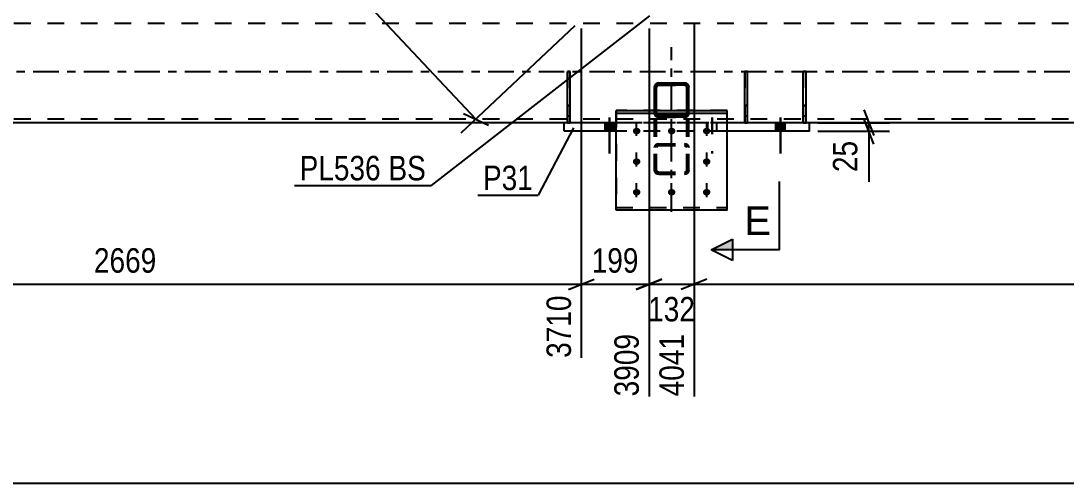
# Model space of a CAD drawing. Header units: millimetres. Extents: x -153 to 1036, y -682 to 159.
# Drawn here: x -15.3 to 107.1, y -175.8 to -121.7 of the extents above; entities that cross this region are included whole.
import ezdxf

# ---------------------------------------------------------------- set-up
doc = ezdxf.new("R2010")
doc.units = ezdxf.units.MM
doc.linetypes.add('DXK_LINE_DOT2', pattern=[3.9198, 1.9599, -1.9599])
doc.linetypes.add('DXK_LINE_DOT3', pattern=[5.9187, 2.979, -0.9799, 0.9799, -0.9799])
doc.styles.add('Arial', font='ARIAL.TTF', dxfattribs={"height": 0.2})
doc.styles.add('Arial Narrow', font='ARIALN.TTF', dxfattribs={"height": 0.2})

# ---------------------------------------------------------------- blocks, each defined once
blk = doc.blocks.new('Part-761548098-1507 - 1400')
at = {"color": 7, "linetype": 'DXK_LINE_DOT2'}
for p, q in [((76.32, -127.6), (76.32, -133.6)), ((76.64, -127.6), (76.32, -127.6)), ((76.64, -133.6), (76.64, -127.6)), ((76.64, -131.6), (76.32, -131.6)), ((76.32, -132.8), (76.64, -132.8)), ((76.32, -133.6), (76.64, -133.6))]:
    blk.add_line(p, q, dxfattribs=at)
blk = doc.blocks.new('Part-761548098-1512 - 1400')
at = {"color": 7, "linetype": 'DXK_LINE_DOT2'}
for p, q in [((67.41, -132.17), (54.41, -132.17)), ((54.41, -132.17), (54.41, -143.83)), ((54.41, -132.48), (67.41, -132.48)), ((67.41, -143.83), (67.41, -132.17)), ((54.41, -143.52), (67.41, -143.52)), ((67.41, -143.83), (54.41, -143.83))]:
    blk.add_line(p, q, dxfattribs=at)
blk = doc.blocks.new('Part-761548098-1503 - 1400')
at = {"color": 2, "linetype": 'Continuous'}
for p, q in [((48.72, -133.6), (48.72, -127.6)), ((48.72, -127.6), (49.04, -127.6)), ((49.04, -133.6), (49.04, -127.6)), ((48.72, -131.6), (49.04, -131.6)), ((49.04, -133.6), (48.72, -133.6))]:
    blk.add_line(p, q, dxfattribs=at)
at = {"color": 7, "linetype": 'DXK_LINE_DOT2'}
blk.add_line((48.72, -132.8), (49.04, -132.8), dxfattribs=at)
blk = doc.blocks.new('Part-761548098-1504 - 1400')
at = {"color": 2, "linetype": 'Continuous'}
for p, q in [((76.32, -133.6), (76.32, -127.6)), ((76.32, -127.6), (76.64, -127.6)), ((76.64, -133.6), (76.64, -127.6)), ((76.32, -131.6), (76.64, -131.6)), ((76.64, -133.6), (76.32, -133.6))]:
    blk.add_line(p, q, dxfattribs=at)
at = {"color": 7, "linetype": 'DXK_LINE_DOT2'}
blk.add_line((76.32, -132.8), (76.64, -132.8), dxfattribs=at)
blk = doc.blocks.new('Part-761548098-1505 - 1400')
at = {"color": 2, "linetype": 'Continuous'}
for p, q in [((69.48, -133.6), (69.48, -127.6)), ((69.48, -127.6), (69.8, -127.6)), ((69.8, -133.6), (69.8, -127.6)), ((69.48, -131.6), (69.8, -131.6)), ((69.8, -133.6), (69.48, -133.6))]:
    blk.add_line(p, q, dxfattribs=at)
at = {"color": 7, "linetype": 'DXK_LINE_DOT2'}
blk.add_line((69.48, -132.8), (69.8, -132.8), dxfattribs=at)
blk = doc.blocks.new('Part-761548098-1506 - 1400')
at = {"color": 7, "linetype": 'DXK_LINE_DOT2'}
for p, q in [((48.72, -127.6), (48.72, -133.6)), ((49.04, -127.6), (48.72, -127.6)), ((49.04, -133.6), (49.04, -127.6)), ((49.04, -131.6), (48.72, -131.6)), ((48.72, -132.8), (49.04, -132.8)), ((48.72, -133.6), (49.04, -133.6))]:
    blk.add_line(p, q, dxfattribs=at)
blk = doc.blocks.new('Part-761548098-1508 - 1400')
at = {"color": 7, "linetype": 'DXK_LINE_DOT2'}
for p, q in [((69.48, -127.6), (69.48, -133.6)), ((69.8, -127.6), (69.48, -127.6)), ((69.8, -133.6), (69.8, -127.6)), ((69.8, -131.6), (69.48, -131.6)), ((69.48, -132.8), (69.8, -132.8)), ((69.48, -133.6), (69.8, -133.6))]:
    blk.add_line(p, q, dxfattribs=at)
blk = doc.blocks.new('Part-761548098-1509 - 1400')
at = {"color": 2, "linetype": 'Continuous'}
for p, q in [((54.41, -132.17), (67.41, -132.17)), ((54.41, -143.84), (54.41, -132.17)), ((54.41, -132.49), (67.41, -132.49)), ((67.41, -143.84), (67.41, -132.17)), ((67.41, -143.84), (54.41, -143.84))]:
    blk.add_line(p, q, dxfattribs=at)
at = {"color": 7, "linetype": 'DXK_LINE_DOT2'}
blk.add_line((54.41, -143.53), (67.41, -143.53), dxfattribs=at)
blk = doc.blocks.new('Part-761548098-1513 - 1400')
at = {"color": 7, "linetype": 'DXK_LINE_DOT3'}
blk.add_line((60.91, -144.05), (60.91, -124.77), dxfattribs=at)
at = {"color": 2, "linetype": 'Continuous'}
for p, q in [((58.91, -129.45), (58.95, -129.27)), ((58.91, -132.17), (58.91, -129.45)), ((58.95, -129.27), (59.05, -129.11)), ((59.05, -129.11), (59.21, -129.01)), ((59.21, -129.01), (59.39, -128.97)), ((59.39, -128.97), (62.43, -128.97)), ((62.43, -128.97), (62.61, -129.01)), ((62.61, -129.01), (62.77, -129.11)), ((62.77, -129.11), (62.87, -129.27)), ((62.87, -129.27), (62.91, -129.45)), ((62.91, -132.17), (62.91, -129.45))]:
    blk.add_line(p, q, dxfattribs=at)
at = {"color": 7, "linetype": 'DXK_LINE_DOT2'}
for p, q in [((59.17, -129.36), (59.15, -129.45)), ((59.15, -139.19), (59.15, -129.45)), ((59.22, -129.28), (59.17, -129.36)), ((59.3, -129.23), (59.22, -129.28)), ((59.39, -129.21), (59.3, -129.23)), ((59.39, -129.21), (62.43, -129.21)), ((62.52, -129.23), (62.43, -129.21)), ((62.6, -129.28), (62.52, -129.23)), ((62.65, -129.36), (62.6, -129.28)), ((62.67, -129.45), (62.65, -129.36)), ((62.67, -139.19), (62.67, -129.45)), ((58.91, -139.19), (58.91, -132.17)), ((58.95, -132.67), (58.91, -132.49)), ((59.05, -132.83), (58.95, -132.67)), ((59.21, -132.93), (59.05, -132.83)), ((59.15, -132.49), (59.17, -132.58)), ((59.17, -132.58), (59.22, -132.66)), ((59.39, -132.97), (59.21, -132.93)), ((59.22, -132.66), (59.3, -132.71)), ((59.3, -132.71), (59.39, -132.73)), ((59.39, -132.73), (62.43, -132.73)), ((59.39, -132.97), (62.43, -132.97)), ((62.43, -132.73), (62.52, -132.71)), ((62.61, -132.93), (62.43, -132.97)), ((62.52, -132.71), (62.6, -132.66)), ((62.6, -132.66), (62.65, -132.58)), ((62.77, -132.83), (62.61, -132.93)), ((62.65, -132.58), (62.67, -132.49)), ((62.87, -132.67), (62.77, -132.83)), ((62.91, -132.49), (62.87, -132.67)), ((62.91, -139.19), (62.91, -132.17)), ((58.95, -136.34), (58.91, -136.51)), ((59.05, -136.2), (58.95, -136.34)), ((59.21, -136.11), (59.05, -136.2)), ((59.15, -136.51), (59.17, -136.42)), ((59.17, -136.42), (59.22, -136.35)), ((59.39, -136.08), (59.21, -136.11)), ((59.22, -136.35), (59.3, -136.31)), ((59.3, -136.31), (59.39, -136.29)), ((59.39, -136.08), (62.43, -136.08)), ((59.39, -136.29), (62.43, -136.29)), ((62.61, -136.11), (62.43, -136.08)), ((62.43, -136.29), (62.52, -136.31)), ((62.52, -136.31), (62.6, -136.35)), ((62.6, -136.35), (62.65, -136.42)), ((62.77, -136.2), (62.61, -136.11)), ((62.65, -136.42), (62.67, -136.51)), ((62.87, -136.34), (62.77, -136.2)), ((62.91, -136.51), (62.87, -136.34)), ((58.91, -139.19), (58.95, -139.36)), ((58.95, -139.36), (59.05, -139.49)), ((59.05, -139.49), (59.21, -139.59)), ((59.17, -139.28), (59.15, -139.19)), ((59.22, -139.34), (59.17, -139.28)), ((59.3, -139.39), (59.22, -139.34)), ((59.39, -139.41), (59.3, -139.39)), ((59.39, -139.41), (62.43, -139.41)), ((62.52, -139.39), (62.43, -139.41)), ((62.6, -139.34), (62.52, -139.39)), ((62.65, -139.28), (62.6, -139.34)), ((62.61, -139.59), (62.77, -139.49)), ((62.67, -139.19), (62.65, -139.28)), ((62.77, -139.49), (62.87, -139.36)), ((62.87, -139.36), (62.91, -139.19)), ((59.21, -139.59), (59.39, -139.62)), ((59.39, -139.62), (62.43, -139.62)), ((62.43, -139.62), (62.61, -139.59))]:
    blk.add_line(p, q, dxfattribs=at)
blk = doc.blocks.new('Part-761548098-1514 - 1400')
at = {"color": 2, "linetype": 'Continuous'}
for p, q in [((58.95, -129.26), (58.91, -129.44)), ((58.91, -129.45), (58.91, -129.44)), ((59.05, -129.1), (58.95, -129.26)), ((59.21, -129), (59.05, -129.1)), ((59.39, -128.96), (59.21, -129)), ((62.43, -128.96), (59.39, -128.96)), ((62.61, -129), (62.43, -128.96)), ((62.77, -129.1), (62.61, -129)), ((62.87, -129.26), (62.77, -129.1)), ((62.91, -129.44), (62.87, -129.26)), ((62.91, -129.45), (62.91, -129.44))]:
    blk.add_line(p, q, dxfattribs=at)
at = {"color": 7, "linetype": 'DXK_LINE_DOT2'}
for p, q in [((58.91, -129.44), (58.95, -129.26)), ((58.91, -132.48), (58.91, -129.45)), ((59.15, -129.44), (59.17, -129.35)), ((59.15, -132.48), (59.15, -129.44)), ((59.17, -129.35), (59.22, -129.27)), ((59.21, -129), (59.39, -128.96)), ((59.22, -129.27), (59.3, -129.22)), ((59.3, -129.22), (59.39, -129.2)), ((62.43, -129.2), (59.39, -129.2)), ((62.43, -128.96), (62.61, -129)), ((62.43, -129.2), (62.52, -129.22)), ((62.52, -129.22), (62.6, -129.27)), ((62.6, -129.27), (62.65, -129.35)), ((62.65, -129.35), (62.67, -129.44)), ((62.67, -132.48), (62.67, -129.44)), ((62.87, -129.26), (62.91, -129.44)), ((62.91, -132.48), (62.91, -129.45)), ((58.91, -132.48), (58.95, -132.66)), ((58.95, -132.66), (58.91, -132.48)), ((58.95, -132.66), (59.05, -132.82)), ((59.05, -132.82), (59.21, -132.92)), ((59.17, -132.57), (59.15, -132.48)), ((59.22, -132.65), (59.17, -132.57)), ((59.21, -132.92), (59.39, -132.96)), ((59.3, -132.94), (59.21, -132.92)), ((59.3, -132.7), (59.22, -132.65)), ((59.39, -132.72), (59.3, -132.7)), ((59.39, -132.96), (59.3, -132.94)), ((62.43, -132.72), (59.39, -132.72)), ((62.43, -132.96), (59.39, -132.96)), ((62.52, -132.7), (62.43, -132.72)), ((62.43, -132.96), (62.61, -132.92)), ((62.61, -132.92), (62.43, -132.96)), ((62.6, -132.65), (62.52, -132.7)), ((62.65, -132.57), (62.6, -132.65)), ((62.61, -132.92), (62.77, -132.82)), ((62.67, -132.48), (62.65, -132.57)), ((62.77, -132.82), (62.87, -132.66)), ((62.87, -132.66), (62.91, -132.48)), ((62.91, -132.48), (62.87, -132.66))]:
    blk.add_line(p, q, dxfattribs=at)
at = {"color": 7, "linetype": 'DXK_LINE_DOT3'}
blk.add_line((60.91, -130.96), (60.91, -130.96), dxfattribs=at)
at = {"color": 7, "linetype": 'DXK_LINE_DOT2'}
for centre, start, end in [((59.39, -129.44), 112.5, 157.5), ((62.43, -129.44), 22.5, 67.5), ((59.39, -132.48), 202.5, 247.5), ((62.43, -132.48), 292.5, 337.5)]:
    blk.add_arc(centre, 0.48, start, end, dxfattribs=at)
blk = doc.blocks.new('Part-761548098-1515 - 1400')
at = {"color": 7, "linetype": 'DXK_LINE_DOT3'}
blk.add_line((60.91, -144.05), (60.91, -124.75), dxfattribs=at)
at = {"color": 7, "linetype": 'DXK_LINE_DOT2'}
for p, q in [((58.95, -129.25), (58.91, -129.43)), ((58.91, -139.19), (58.91, -129.43)), ((59.05, -129.09), (58.95, -129.25)), ((59.21, -128.99), (59.05, -129.09)), ((59.15, -129.43), (59.17, -129.34)), ((59.15, -139.19), (59.15, -129.43)), ((59.17, -129.34), (59.22, -129.26)), ((59.39, -128.95), (59.21, -128.99)), ((59.22, -129.26), (59.3, -129.21)), ((59.3, -129.21), (59.39, -129.19)), ((59.39, -128.95), (62.43, -128.95)), ((59.39, -129.19), (62.43, -129.19)), ((62.61, -128.99), (62.43, -128.95)), ((62.43, -129.19), (62.52, -129.21)), ((62.52, -129.21), (62.6, -129.26)), ((62.6, -129.26), (62.65, -129.34)), ((62.77, -129.09), (62.61, -128.99)), ((62.65, -129.34), (62.67, -129.43)), ((62.67, -139.19), (62.67, -129.43)), ((62.87, -129.25), (62.77, -129.09)), ((62.91, -129.43), (62.87, -129.25)), ((62.91, -139.19), (62.91, -129.43)), ((58.91, -132.48), (58.95, -132.67)), ((58.95, -132.67), (59.05, -132.83)), ((59.05, -132.83), (59.21, -132.93)), ((59.17, -132.58), (59.15, -132.48)), ((59.22, -132.65), (59.17, -132.58)), ((59.21, -132.93), (59.39, -132.97)), ((59.3, -132.71), (59.22, -132.65)), ((59.39, -132.73), (59.3, -132.71)), ((59.39, -132.73), (62.43, -132.73)), ((59.39, -132.97), (62.43, -132.97)), ((62.52, -132.71), (62.43, -132.73)), ((62.43, -132.97), (62.61, -132.93)), ((62.6, -132.65), (62.52, -132.71)), ((62.65, -132.58), (62.6, -132.65)), ((62.61, -132.93), (62.77, -132.83)), ((62.67, -132.48), (62.65, -132.58)), ((62.77, -132.83), (62.87, -132.67)), ((62.87, -132.67), (62.91, -132.48)), ((58.91, -136.5), (58.95, -136.34)), ((58.95, -136.34), (59.05, -136.2)), ((59.05, -136.2), (59.21, -136.11)), ((59.17, -136.42), (59.15, -136.5)), ((59.22, -136.35), (59.17, -136.42)), ((59.21, -136.11), (59.39, -136.07)), ((59.3, -136.3), (59.22, -136.35)), ((59.39, -136.29), (59.3, -136.3)), ((59.39, -136.07), (62.43, -136.07)), ((59.39, -136.29), (62.43, -136.29)), ((62.43, -136.07), (62.61, -136.11)), ((62.52, -136.3), (62.43, -136.29)), ((62.6, -136.35), (62.52, -136.3)), ((62.65, -136.42), (62.6, -136.35)), ((62.61, -136.11), (62.77, -136.2)), ((62.67, -136.5), (62.65, -136.42)), ((62.77, -136.2), (62.87, -136.34)), ((62.87, -136.34), (62.91, -136.5)), ((58.95, -139.35), (58.91, -139.19)), ((59.05, -139.49), (58.95, -139.35)), ((59.21, -139.58), (59.05, -139.49)), ((59.15, -139.19), (59.17, -139.27)), ((59.17, -139.27), (59.22, -139.34)), ((59.22, -139.34), (59.3, -139.38)), ((59.3, -139.38), (59.39, -139.4)), ((59.39, -139.4), (62.43, -139.4)), ((62.43, -139.4), (62.52, -139.38)), ((62.52, -139.38), (62.6, -139.34)), ((62.6, -139.34), (62.65, -139.27)), ((62.77, -139.49), (62.61, -139.58)), ((62.65, -139.27), (62.67, -139.19)), ((62.87, -139.35), (62.77, -139.49)), ((62.91, -139.19), (62.87, -139.35)), ((59.39, -139.61), (59.21, -139.58)), ((59.39, -139.61), (62.43, -139.61)), ((62.61, -139.58), (62.43, -139.61))]:
    blk.add_line(p, q, dxfattribs=at)
blk = doc.blocks.new('Part-761548098-1516 - 1400')
at = {"color": 7, "linetype": 'DXK_LINE_DOT2'}
for p, q in [((58.91, -129.44), (58.95, -129.26)), ((58.95, -129.26), (58.91, -129.44)), ((58.91, -132.48), (58.91, -129.44)), ((58.95, -129.26), (59.05, -129.1)), ((59.05, -129.1), (59.21, -129)), ((59.17, -129.35), (59.15, -129.44)), ((59.15, -132.48), (59.15, -129.44)), ((59.22, -129.27), (59.17, -129.35)), ((59.21, -129), (59.39, -128.96)), ((59.39, -128.96), (59.21, -129)), ((59.3, -129.22), (59.22, -129.27)), ((59.39, -129.2), (59.3, -129.22)), ((62.43, -128.96), (59.39, -128.96)), ((62.43, -129.2), (59.39, -129.2)), ((62.43, -128.96), (62.61, -129)), ((62.61, -129), (62.43, -128.96)), ((62.52, -129.22), (62.43, -129.2)), ((62.6, -129.27), (62.52, -129.22)), ((62.65, -129.35), (62.6, -129.27)), ((62.61, -129), (62.77, -129.1)), ((62.67, -129.44), (62.65, -129.35)), ((62.67, -132.48), (62.67, -129.44)), ((62.77, -129.1), (62.87, -129.26)), ((62.87, -129.26), (62.91, -129.44)), ((62.91, -129.44), (62.87, -129.26)), ((62.91, -132.48), (62.91, -129.44)), ((58.95, -132.66), (58.91, -132.48)), ((58.91, -132.48), (58.95, -132.66)), ((59.05, -132.82), (58.95, -132.66)), ((59.21, -132.92), (59.05, -132.82)), ((59.15, -132.48), (59.17, -132.57)), ((59.17, -132.57), (59.22, -132.65)), ((59.39, -132.96), (59.21, -132.92)), ((59.21, -132.92), (59.39, -132.96)), ((59.22, -132.65), (59.3, -132.7)), ((59.3, -132.7), (59.39, -132.72)), ((62.43, -132.72), (59.39, -132.72)), ((62.43, -132.96), (59.39, -132.96)), ((62.43, -132.72), (62.52, -132.7)), ((62.61, -132.92), (62.43, -132.96)), ((62.43, -132.96), (62.61, -132.92)), ((62.52, -132.7), (62.6, -132.65)), ((62.6, -132.65), (62.65, -132.57)), ((62.77, -132.82), (62.61, -132.92)), ((62.65, -132.57), (62.67, -132.48)), ((62.87, -132.66), (62.77, -132.82)), ((62.91, -132.48), (62.87, -132.66)), ((62.87, -132.66), (62.91, -132.48))]:
    blk.add_line(p, q, dxfattribs=at)
at = {"color": 7, "linetype": 'DXK_LINE_DOT3'}
blk.add_line((60.91, -130.96), (60.91, -130.96), dxfattribs=at)
at = {"color": 7, "linetype": 'DXK_LINE_DOT2'}
for centre, start, end in [((59.39, -129.44), 112.5, 157.5), ((62.43, -129.44), 22.5, 67.5), ((59.39, -132.48), 202.5, 247.5), ((62.43, -132.48), 292.5, 337.5)]:
    blk.add_arc(centre, 0.48, start, end, dxfattribs=at)
blk = doc.blocks.new('Part-761548098-1611 - 1400')
at = {"color": 2, "linetype": 'Continuous'}
for p, q in [((48.32, -134.6), (48.32, -133.6)), ((54.41, -133.6), (48.32, -133.6)), ((54.41, -134.6), (48.32, -134.6)), ((77.04, -133.6), (67.41, -133.6)), ((77.04, -134.6), (67.41, -134.6)), ((77.04, -134.6), (77.04, -133.6))]:
    blk.add_line(p, q, dxfattribs=at)
at = {"color": 7, "linetype": 'DXK_LINE_DOT2'}
for p, q in [((67.41, -133.6), (54.41, -133.6)), ((67.41, -134.6), (54.41, -134.6))]:
    blk.add_line(p, q, dxfattribs=at)
blk = doc.blocks.new('Bolt-761548098-1844 - 1400')
at = {"color": 1, "linetype": 'DXK_LINE_DOT2'}
for p, q in [((56.81, -135.14), (56.81, -133.52)), ((60.91, -135.14), (60.91, -133.52)), ((65.01, -135.14), (65.01, -133.52)), ((56.81, -138.72), (56.81, -137.1)), ((65.01, -138.72), (65.01, -137.1)), ((56.81, -142.3), (56.81, -140.68)), ((60.91, -142.3), (60.91, -140.68)), ((65.01, -142.3), (65.01, -140.68))]:
    blk.add_line(p, q, dxfattribs=at)
blk = doc.blocks.new('Bolt-761548098-1832 - 1400')
at = {"linetype": 'Continuous'}
for points in [[(54.18, -133.6), (53.1, -133.6), (53.1, -134.6), (54.18, -134.6)], [(74.18, -133.6), (73.1, -133.6), (73.1, -134.6), (74.18, -134.6)]]:
    blk.add_hatch(color=1, dxfattribs=at).paths.add_polyline_path(points)
at = {"color": 1, "linetype": 'Continuous'}
for p, q in [((53.64, -133), (53.64, -137.2)), ((73.64, -133), (73.64, -137.2)), ((53.1, -133.6), (53.1, -134.6)), ((54.18, -133.6), (54.18, -134.6)), ((73.1, -133.6), (73.1, -134.6)), ((74.18, -133.6), (74.18, -134.6))]:
    blk.add_line(p, q, dxfattribs=at)
at = {"color": 1, "linetype": 'DXK_LINE_DOT2'}
for p, q in [((65.64, -133), (65.64, -137.2)), ((65.1, -133.6), (65.1, -134.6)), ((66.18, -133.6), (66.18, -134.6))]:
    blk.add_line(p, q, dxfattribs=at)
blk = doc.blocks.new('Bolt-761548098-1833 - 1400')
at = {"linetype": 'Continuous'}
for points in [[(54.15, -133.6), (53.07, -133.6), (53.07, -134.6), (54.15, -134.6)], [(74.15, -133.6), (73.07, -133.6), (73.07, -134.6), (74.15, -134.6)]]:
    blk.add_hatch(color=1, dxfattribs=at).paths.add_polyline_path(points)
at = {"color": 1, "linetype": 'Continuous'}
for p, q in [((53.61, -133), (53.61, -137.2)), ((73.61, -133), (73.61, -137.2)), ((53.07, -133.6), (53.07, -134.6)), ((54.15, -133.6), (54.15, -134.6)), ((73.07, -133.6), (73.07, -134.6)), ((74.15, -133.6), (74.15, -134.6))]:
    blk.add_line(p, q, dxfattribs=at)
at = {"color": 1, "linetype": 'DXK_LINE_DOT2'}
for p, q in [((65.61, -133), (65.61, -137.2)), ((65.07, -133.6), (65.07, -134.6)), ((66.15, -133.6), (66.15, -134.6))]:
    blk.add_line(p, q, dxfattribs=at)
blk = doc.blocks.new('Bolt-761548098-1845 - 1400')
at = {"linetype": 'Continuous'}
for points in [[(56.81, -134.2), (56.9, -134.21), (56.99, -134.23), (57.07, -134.27), (57.14, -134.32), (57.19, -134.39), (57.23, -134.46), (57.25, -134.54), (57.25, -134.62), (57.23, -134.7), (57.19, -134.77), (57.14, -134.84), (57.07, -134.89), (56.99, -134.93), (56.9, -134.96), (56.81, -134.97), (56.72, -134.96), (56.63, -134.93), (56.55, -134.89), (56.48, -134.84), (56.43, -134.77), (56.39, -134.7), (56.37, -134.62), (56.37, -134.54), (56.39, -134.46), (56.43, -134.39), (56.48, -134.32), (56.55, -134.27), (56.63, -134.23), (56.72, -134.21)], [(60.91, -134.2), (61, -134.21), (61.09, -134.23), (61.17, -134.27), (61.24, -134.32), (61.29, -134.39), (61.33, -134.46), (61.35, -134.54), (61.35, -134.62), (61.33, -134.7), (61.29, -134.77), (61.24, -134.84), (61.17, -134.89), (61.09, -134.93), (61, -134.96), (60.91, -134.97), (60.82, -134.96), (60.73, -134.93), (60.65, -134.89), (60.58, -134.84), (60.53, -134.77), (60.49, -134.7), (60.47, -134.62), (60.47, -134.54), (60.49, -134.46), (60.53, -134.39), (60.58, -134.32), (60.65, -134.27), (60.73, -134.23), (60.82, -134.21)], [(65.01, -134.2), (65.1, -134.21), (65.19, -134.23), (65.27, -134.27), (65.34, -134.32), (65.39, -134.39), (65.43, -134.46), (65.45, -134.54), (65.45, -134.62), (65.43, -134.7), (65.39, -134.77), (65.34, -134.84), (65.27, -134.89), (65.19, -134.93), (65.1, -134.96), (65.01, -134.97), (64.92, -134.96), (64.83, -134.93), (64.75, -134.89), (64.68, -134.84), (64.63, -134.77), (64.59, -134.7), (64.57, -134.62), (64.57, -134.54), (64.59, -134.46), (64.63, -134.39), (64.68, -134.32), (64.75, -134.27), (64.83, -134.23), (64.92, -134.21)], [(56.81, -137.78), (56.9, -137.79), (56.99, -137.81), (57.07, -137.85), (57.14, -137.9), (57.19, -137.97), (57.23, -138.04), (57.25, -138.12), (57.25, -138.2), (57.23, -138.28), (57.19, -138.35), (57.14, -138.42), (57.07, -138.47), (56.99, -138.51), (56.9, -138.54), (56.81, -138.55), (56.72, -138.54), (56.63, -138.51), (56.55, -138.47), (56.48, -138.42), (56.43, -138.35), (56.39, -138.28), (56.37, -138.2), (56.37, -138.12), (56.39, -138.04), (56.43, -137.97), (56.48, -137.9), (56.55, -137.85), (56.63, -137.81), (56.72, -137.79)], [(65.01, -137.78), (65.1, -137.79), (65.19, -137.81), (65.27, -137.85), (65.34, -137.9), (65.39, -137.97), (65.43, -138.04), (65.45, -138.12), (65.45, -138.2), (65.43, -138.28), (65.39, -138.35), (65.34, -138.42), (65.27, -138.47), (65.19, -138.51), (65.1, -138.54), (65.01, -138.55), (64.92, -138.54), (64.83, -138.51), (64.75, -138.47), (64.68, -138.42), (64.63, -138.35), (64.59, -138.28), (64.57, -138.2), (64.57, -138.12), (64.59, -138.04), (64.63, -137.97), (64.68, -137.9), (64.75, -137.85), (64.83, -137.81), (64.92, -137.79)], [(56.81, -141.36), (56.9, -141.37), (56.99, -141.39), (57.07, -141.43), (57.14, -141.48), (57.19, -141.55), (57.23, -141.62), (57.25, -141.7), (57.25, -141.78), (57.23, -141.86), (57.19, -141.93), (57.14, -142), (57.07, -142.05), (56.99, -142.09), (56.9, -142.12), (56.81, -142.13), (56.72, -142.12), (56.63, -142.09), (56.55, -142.05), (56.48, -142), (56.43, -141.93), (56.39, -141.86), (56.37, -141.78), (56.37, -141.7), (56.39, -141.62), (56.43, -141.55), (56.48, -141.48), (56.55, -141.43), (56.63, -141.39), (56.72, -141.37)], [(60.91, -141.36), (61, -141.37), (61.09, -141.39), (61.17, -141.43), (61.24, -141.48), (61.29, -141.55), (61.33, -141.62), (61.35, -141.7), (61.35, -141.78), (61.33, -141.86), (61.29, -141.93), (61.24, -142), (61.17, -142.05), (61.09, -142.09), (61, -142.12), (60.91, -142.13), (60.82, -142.12), (60.73, -142.09), (60.65, -142.05), (60.58, -142), (60.53, -141.93), (60.49, -141.86), (60.47, -141.78), (60.47, -141.7), (60.49, -141.62), (60.53, -141.55), (60.58, -141.48), (60.65, -141.43), (60.73, -141.39), (60.82, -141.37)], [(65.01, -141.36), (65.1, -141.37), (65.19, -141.39), (65.27, -141.43), (65.34, -141.48), (65.39, -141.55), (65.43, -141.62), (65.45, -141.7), (65.45, -141.78), (65.43, -141.86), (65.39, -141.93), (65.34, -142), (65.27, -142.05), (65.19, -142.09), (65.1, -142.12), (65.01, -142.13), (64.92, -142.12), (64.83, -142.09), (64.75, -142.05), (64.68, -142), (64.63, -141.93), (64.59, -141.86), (64.57, -141.78), (64.57, -141.7), (64.59, -141.62), (64.63, -141.55), (64.68, -141.48), (64.75, -141.43), (64.83, -141.39), (64.92, -141.37)]]:
    blk.add_hatch(color=1, dxfattribs=at).paths.add_polyline_path(points)
at = {"color": 1, "linetype": 'Continuous'}
for p, q in [((56.81, -135.15), (56.81, -133.53)), ((60.91, -135.15), (60.91, -133.53)), ((65.01, -135.15), (65.01, -133.53)), ((56.81, -138.73), (56.81, -137.11)), ((65.01, -138.73), (65.01, -137.11)), ((56.81, -142.31), (56.81, -140.69)), ((60.91, -142.31), (60.91, -140.69)), ((65.01, -142.31), (65.01, -140.69))]:
    blk.add_line(p, q, dxfattribs=at)
blk = doc.blocks.new('Part-761548098-1859 - 1400')
at = {"color": 7, "linetype": 'DXK_LINE_DOT2'}
for p, q in [((863.9, -122), (-67.1, -122)), ((863.9, -133.2), (-67.1, -133.2)), ((77.04, -133.6), (48.32, -133.6))]:
    blk.add_line(p, q, dxfattribs=at)
at = {"color": 7, "linetype": 'DXK_LINE_DOT3'}
blk.add_line((-67.1, -127.6), (863.9, -127.6), dxfattribs=at)
at = {"color": 2, "linetype": 'Continuous'}
for p, q in [((48.32, -133.6), (-67.1, -133.6)), ((294.4, -133.6), (77.04, -133.6))]:
    blk.add_line(p, q, dxfattribs=at)
blk = doc.blocks.new('StraightDimension-761548098-19167 - 1400')
at = {"color": 7, "linetype": 'Continuous'}
blk.add_line((-81, -175.77), (920.9, -175.77), dxfattribs=at)
blk = doc.blocks.new('StraightDimension-761548098-18914 - 1400')
at = {"color": 7, "linetype": 'Continuous'}
for p, q in [((63.54, -121.94), (63.54, -165.62)), ((58.26, -122.6), (58.26, -165.62)), ((56.76, -153.1), (59.76, -151.9)), ((58.26, -152.5), (63.54, -152.5)), ((65.04, -151.9), (62.04, -153.1))]:
    blk.add_line(p, q, dxfattribs=at)
at = {"color": 0}
blk.add_wipeout([(64.24, -157.45), (64.24, -153.25), (57.56, -153.25), (57.56, -157.45)], dxfattribs=at)
at = {"color": 3, "style": 'Arial Narrow'}
blk.add_text('132', height=2.863, dxfattribs=at).set_placement((58.16, -156.85))
at = {"color": 0, "linetype": 'Continuous'}
blk.add_wipeout([(62.94, -157.7), (58.74, -157.7), (58.74, -166.22), (62.94, -166.22)], dxfattribs=at)
at = {"color": 3, "linetype": 'Continuous', "style": 'Arial Narrow'}
blk.add_text('4041', height=2.863, rotation=90.0002, dxfattribs=at).set_placement((62.34, -165.62))
blk = doc.blocks.new('StraightDimension-761548098-26794 - 1400')
at = {"color": 7, "linetype": 'Continuous'}
for p, q in [((0.17, -69.74), (-13.18, -82.3)), ((-9.97, -81.33), (-12.9, -79.97)), ((-11.43, -80.65), (37.99, -133.2)), ((49.59, -122.29), (36.24, -134.84)), ((36.52, -132.52), (39.45, -133.88))]:
    blk.add_line(p, q, dxfattribs=at)
at = {"color": 0}
blk.add_wipeout([(16.74, -109.51), (19.8, -106.63), (13.97, -100.43), (10.91, -103.31)], dxfattribs=at)
at = {"color": 3, "style": 'Arial Narrow'}
blk.add_text('1803', height=2.863, rotation=-46.7591, dxfattribs=at).set_placement((11.76, -103.34))
blk = doc.blocks.new('StraightDimension-761548098-2849 - 1400')
at = {"color": 7, "linetype": 'Continuous'}
for p, q in [((83.4, -132.1), (84.6, -135.1)), ((84.6, -136.1), (83.4, -133.1)), ((78.04, -133.6), (86.4, -133.6)), ((78.04, -134.6), (86.4, -134.6)), ((84, -134.6), (84, -133.6)), ((84, -134.6), (84, -140.51)), ((84, -134.6), (84, -140.51))]:
    blk.add_line(p, q, dxfattribs=at)
at = {"color": 0}
blk.add_wipeout([(83.25, -135.12), (79.05, -135.12), (79.05, -139.98), (83.25, -139.98)], dxfattribs=at)
at = {"color": 3, "style": 'Arial Narrow'}
blk.add_text('25', height=2.863, rotation=90.0002, dxfattribs=at).set_placement((82.65, -139.38))
blk = doc.blocks.new('StraightDimension-761548098-18913 - 1400')
at = {"color": 7, "linetype": 'Continuous'}
for p, q in [((63.54, -121.94), (63.54, -165.62)), ((171.63, -122.6), (171.63, -161.12)), ((65.04, -151.9), (62.04, -153.1)), ((63.54, -152.5), (171.63, -152.5)), ((170.13, -153.1), (173.13, -151.9))]:
    blk.add_line(p, q, dxfattribs=at)
at = {"color": 0}
blk.add_wipeout([(121.84, -151.75), (121.84, -147.55), (113.33, -147.55), (113.33, -151.75)], dxfattribs=at)
at = {"color": 3, "style": 'Arial Narrow'}
blk.add_text('2702', height=2.863, dxfattribs=at).set_placement((113.93, -151.15))
at = {"color": 0, "linetype": 'Continuous'}
blk.add_wipeout([(171.03, -153.2), (166.83, -153.2), (166.83, -161.72), (171.03, -161.72)], dxfattribs=at)
at = {"color": 3, "linetype": 'Continuous', "style": 'Arial Narrow'}
blk.add_text('6743', height=2.863, rotation=90.0002, dxfattribs=at).set_placement((170.43, -161.12))
blk = doc.blocks.new('StraightDimension-761548098-18915 - 1400')
at = {"color": 7, "linetype": 'Continuous'}
for p, q in [((50.32, -122.6), (50.32, -161.12)), ((58.26, -122.6), (58.26, -165.62)), ((48.82, -153.1), (51.82, -151.9)), ((50.32, -152.5), (58.26, -152.5)), ((59.76, -151.9), (56.76, -153.1))]:
    blk.add_line(p, q, dxfattribs=at)
at = {"color": 0}
blk.add_wipeout([(57.63, -151.75), (57.63, -147.55), (50.95, -147.55), (50.95, -151.75)], dxfattribs=at)
at = {"color": 0, "linetype": 'Continuous'}
blk.add_wipeout([(57.66, -157.7), (53.46, -157.7), (53.46, -166.22), (57.66, -166.22)], dxfattribs=at)
at = {"color": 3, "style": 'Arial Narrow'}
blk.add_text('199', height=2.863, dxfattribs=at).set_placement((51.55, -151.15))
at = {"color": 3, "linetype": 'Continuous', "style": 'Arial Narrow'}
blk.add_text('3909', height=2.863, rotation=90.0002, dxfattribs=at).set_placement((57.06, -165.62))
blk = doc.blocks.new('StraightDimension-761548098-18916 - 1400')
at = {"color": 7, "linetype": 'Continuous'}
for p, q in [((-56.46, -122.6), (-56.46, -161.12)), ((50.32, -122.6), (50.32, -161.12)), ((-54.96, -151.9), (-57.96, -153.1)), ((-56.46, -152.5), (50.32, -152.5)), ((48.82, -153.1), (51.82, -151.9))]:
    blk.add_line(p, q, dxfattribs=at)
at = {"color": 0}
blk.add_wipeout([(1.19, -151.75), (1.19, -147.55), (-7.33, -147.55), (-7.33, -151.75)], dxfattribs=at)
at = {"color": 3, "style": 'Arial Narrow'}
blk.add_text('2669', height=2.863, dxfattribs=at).set_placement((-6.73, -151.15))
at = {"color": 0, "linetype": 'Continuous'}
blk.add_wipeout([(49.72, -153.2), (45.52, -153.2), (45.52, -161.72), (49.72, -161.72)], dxfattribs=at)
at = {"color": 3, "linetype": 'Continuous', "style": 'Arial Narrow'}
blk.add_text('3710', height=2.863, rotation=90.0002, dxfattribs=at).set_placement((49.12, -161.12))
blk = doc.blocks.new('Mark-761548098-1607 - 1400')
at = {"color": 0}
blk.add_wipeout([(44.67, -141.49), (44.67, -138.49), (38.82, -138.49), (38.82, -141.49)], dxfattribs=at)
blk.add_wipeout([(44.67, -141.49), (44.67, -138.49), (38.82, -138.49), (38.82, -141.49)], dxfattribs=at)
at = {"color": 30, "linetype": 'Continuous'}
for p in [(49.42, -134.2), (38.22, -142.09)]:
    blk.add_line(p, (45.27, -142.09), dxfattribs=at)
at = {"color": 3, "style": 'Arial Narrow'}
blk.add_text('P31', height=2.863, dxfattribs=at).set_placement((38.82, -141.49))
blk = doc.blocks.new('MarkSet-761548098-3657 - 1400')
at = {"color": 0}
for points in [[(26.85, -140.35), (26.85, -137.35), (17.35, -137.35), (17.35, -140.35)], [(32.14, -140.35), (32.14, -137.35), (27.75, -137.35), (27.75, -140.35)]]:
    blk.add_wipeout(points, dxfattribs=at)
for points in [[(26.85, -140.35), (26.85, -137.35), (17.35, -137.35), (17.35, -140.35)], [(32.14, -140.35), (32.14, -137.35), (27.75, -137.35), (27.75, -140.35)]]:
    blk.add_wipeout(points, dxfattribs=at)
at = {"color": 30, "linetype": 'Continuous'}
for p in [(58.32, -121.1), (16.75, -140.95)]:
    blk.add_line(p, (32.74, -140.95), dxfattribs=at)
at = {"color": 3, "style": 'Arial Narrow'}
for s, p in [('PL536', (17.35, -140.35)), ('BS', (27.75, -140.35))]:
    blk.add_text(s, height=2.863, dxfattribs=at).set_placement(p)
blk = doc.blocks.new('SectionMark-761548098-20240 - 1400')
at = {"linetype": 'Continuous'}
for points in [[(68.04, 20.94), (68.04, 19.69), (65.54, 20.94)], [(68.04, -147.24), (68.04, -148.49), (65.54, -148.49)]]:
    blk.add_hatch(color=6, dxfattribs=at).paths.add_polyline_path(points)
at = {"color": 6, "linetype": 'Continuous'}
for p, q in [((65.54, 20.94), (68.04, 22.19)), ((68.04, 19.69), (68.04, 22.19)), ((73.54, 20.94), (65.54, 20.94)), ((65.54, 20.94), (68.04, 19.69)), ((73.54, 20.94), (73.54, 12.94)), ((73.54, -148.49), (73.54, -140.49)), ((65.54, -148.49), (68.04, -147.24)), ((68.04, -147.24), (68.04, -149.74)), ((73.54, -148.49), (65.54, -148.49)), ((68.04, -149.74), (65.54, -148.49))]:
    blk.add_line(p, q, dxfattribs=at)
at = {"color": 0, "linetype": 'Continuous'}
for points in [[(72.54, 15.69), (72.54, 19.19), (69.43, 19.19), (69.43, 15.69)], [(72.54, -146.74), (72.54, -143.24), (69.43, -143.24), (69.43, -146.74)]]:
    blk.add_wipeout(points, dxfattribs=at)
at = {"color": 3, "linetype": 'Continuous', "style": 'Arial'}
for p in [(69.43, 15.69), (69.43, -146.74)]:
    blk.add_text('E', height=3.34, dxfattribs=at).set_placement(p)

msp = doc.modelspace()

# ---------------------------------------------------------------- block references
for name in ['Part-761548098-1859 - 1400', 'Part-761548098-1515 - 1400', 'Part-761548098-1513 - 1400', 'Part-761548098-1503 - 1400', 'Part-761548098-1506 - 1400', 'Part-761548098-1505 - 1400', 'Part-761548098-1508 - 1400', 'Part-761548098-1507 - 1400', 'Part-761548098-1504 - 1400', 'Part-761548098-1514 - 1400', 'Part-761548098-1516 - 1400', 'Bolt-761548098-1833 - 1400', 'Bolt-761548098-1832 - 1400', 'Part-761548098-1512 - 1400', 'Part-761548098-1509 - 1400', 'Part-761548098-1611 - 1400', 'Bolt-761548098-1845 - 1400', 'Bolt-761548098-1844 - 1400']:
    msp.add_blockref(name, (0, 0))

# ---------------------------------------------------------------- next in the draw order: block references
msp.add_blockref('StraightDimension-761548098-19167 - 1400', (0, 0))

# ---------------------------------------------------------------- next in the draw order: block references
for name in ['StraightDimension-761548098-26794 - 1400', 'StraightDimension-761548098-18914 - 1400', 'StraightDimension-761548098-2849 - 1400']:
    msp.add_blockref(name, (0, 0))

# ---------------------------------------------------------------- next in the draw order: block references
for name in ['StraightDimension-761548098-18913 - 1400', 'StraightDimension-761548098-18915 - 1400']:
    msp.add_blockref(name, (0, 0))

# ---------------------------------------------------------------- next in the draw order: block references
for name in ['SectionMark-761548098-20240 - 1400', 'StraightDimension-761548098-18916 - 1400']:
    msp.add_blockref(name, (0, 0))

# ---------------------------------------------------------------- next in the draw order: block references
msp.add_blockref('Mark-761548098-1607 - 1400', (0, 0))

# ---------------------------------------------------------------- next in the draw order: block references
msp.add_blockref('MarkSet-761548098-3657 - 1400', (0, 0))

doc.saveas('drawing.dxf')
